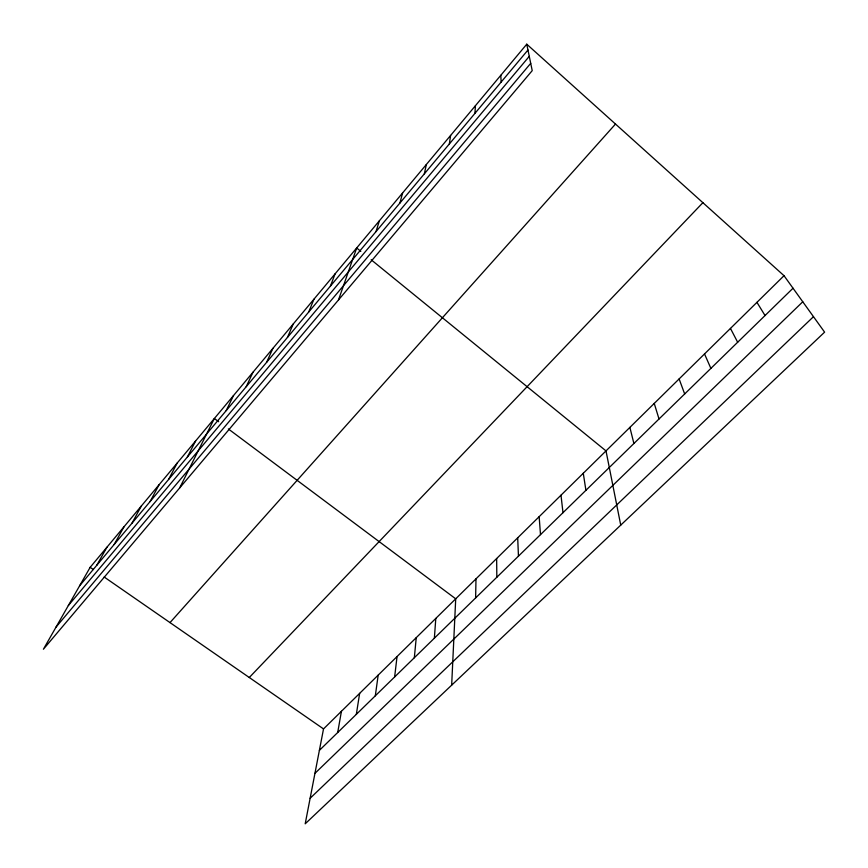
<?xml version="1.0" encoding="UTF-8"?>
<svg xmlns="http://www.w3.org/2000/svg" width="868" height="868" viewBox="0 0 868 868"><rect width="100%" height="100%" fill="white"/><g stroke="black" fill="none" stroke-linecap="round" stroke-linejoin="round"><path stroke-width="1.3" d="M475.621 597.943L475.989 578.858M451.664 685.167L455.711 598.822L228.338 428.933M474.937 113.382L475.414 105.722M434.369 638.186L435.801 618.417M414.329 657.749L416.249 637.665M394.636 676.953L397.045 656.566M375.312 695.81L378.177 675.13M449.353 143.958L450.601 135.451M356.336 714.331L359.645 693.369M337.695 732.527L341.428 711.293M784.021 275.698L323.525 728.914L305.2 823.808L824.6 332.151L784.021 275.698L526.757 44.192L90.163 567.325L43.4 649.231L532.225 70.633L526.757 44.192M424.344 173.85L426.34 164.519M399.898 203.058L402.611 192.946M376.007 231.604L379.392 220.765M338.498 299.937L356.683 247.977L360.817 251.351M330.448 286.049L335.091 273.843M308.726 312.013L313.945 299.189M287.449 337.435L293.221 324.014M266.606 362.325L272.921 348.339M246.197 386.716L253.011 372.188M226.201 410.618L233.503 395.569M179.665 487.946L214.363 418.495L218.671 421.707M187.379 457.002L195.604 440.987M168.544 479.516L177.191 463.045M150.077 501.596L159.126 484.68M131.958 523.241L141.397 505.925M114.175 544.486L124.005 526.767M96.739 565.318L106.927 547.231M79.628 585.77L527.961 50.019M68.333 605.549L529.274 56.344M56.04 627.087L530.717 63.331M169.998 622.606L615.499 124.048M249.29 677.507L702.885 202.689M319.381 750.386L793.026 288.23M314.954 773.345L802.77 301.782M310.136 798.267L813.479 316.679M90.163 567.325L93.386 569.56M104.171 577.014L323.525 728.914M371.168 259.771L606.005 450.904L620.739 525.129M756.95 302.346L765.044 315.54M730.455 328.419L737.67 342.252M704.523 353.938L710.881 368.39M679.123 378.936L684.668 393.964M654.244 403.425L659.018 418.994M629.886 427.403L633.9 443.505M583.285 473.266L585.911 490.333M560.999 495.194L562.985 512.706M539.147 516.71L540.504 534.634M500.793 75.31L501.14 82.08M517.697 537.813L518.456 556.149M496.648 558.525L496.832 577.253"/></g></svg>
